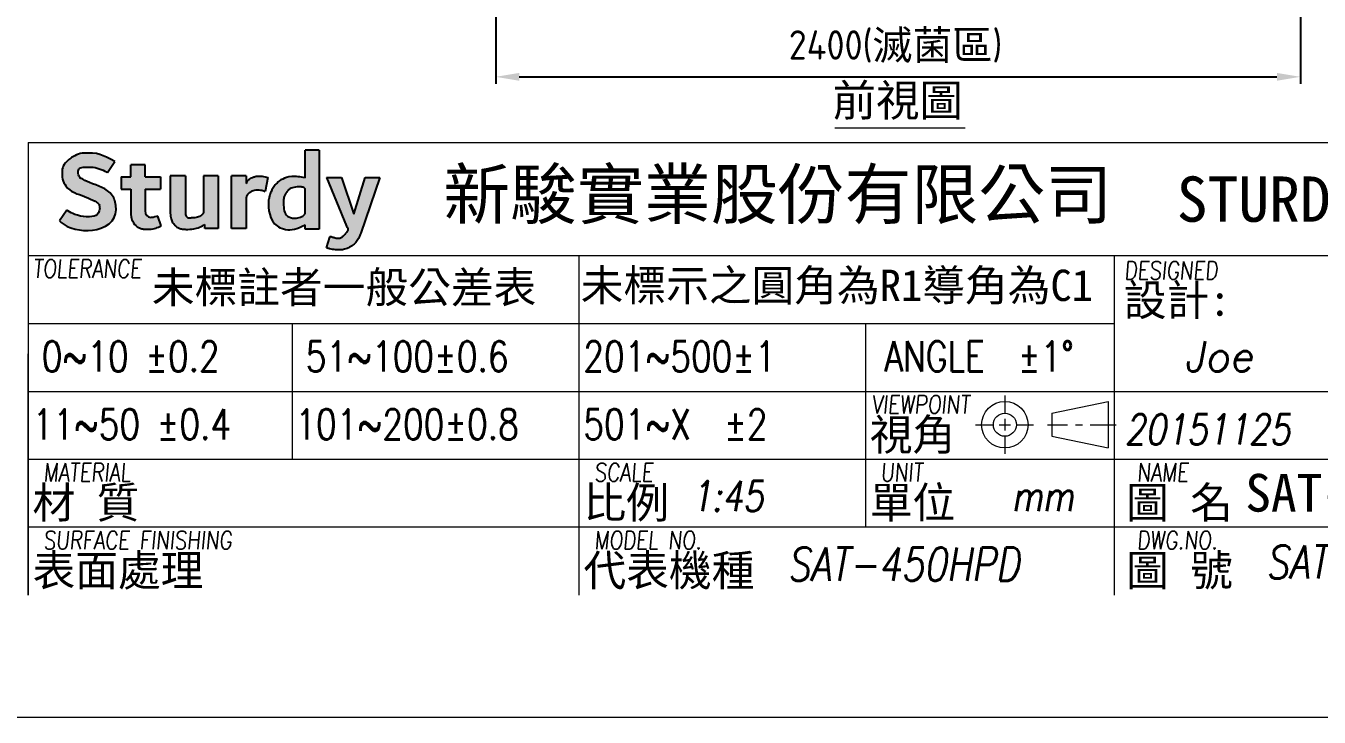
# Model space of a CAD drawing. Header units: millimetres. Extents: x -406921 to 13185, y -22195 to 9270.
# Drawn here: x 7009 to 10867, y 0 to 2062 of the extents above; entities that cross this region are included whole.
import ezdxf

# ---------------------------------------------------------------- set-up
doc = ezdxf.new("R2010")
doc.units = ezdxf.units.MM
doc.header["$MEASUREMENT"] = 0
doc.layers.get('0').update_dxf_attribs({"lineweight": 25})
for name, color, linetype, lineweight in [('D', 3, 'Continuous', 13), ('F', 7, 'Continuous', 15), ('T', 4, 'Continuous', 15)]:
    doc.layers.add(name, color=color, linetype=linetype, lineweight=lineweight)
doc.styles.get("Standard").update_dxf_attribs({"font": 'KAIU.TTF'})
doc.styles.add('STU25', font='isocp2.shx')
doc.styles.add('Text', font='romans.shx', dxfattribs={"width": 0.8, "oblique": 10})
doc.dimstyles.new('STU25', dxfattribs={"dimscale": 35, "dimtxt": 2.5, "dimasz": 2, "dimexe": 0.6, "dimexo": 1, "dimgap": 1, "dimtad": 1, "dimdsep": 46, "dimtxsty": 'STU25', "dimcen": 2, "dimazin": 2, "dimtfac": 1, "dimtmove": 0, "dimatfit": 3, "dimfxl": 0, "dimtolj": 1, "dimtzin": 0, "dimarcsym": 0})

# ---------------------------------------------------------------- blocks, each defined once
blk = doc.blocks.new('*D11')
at = {"layer": 'D', "color": 0, "lineweight": -2}
for p, q in [((8410.99014953761, 2690.280374877076), (8410.99014953761, 1888.959871632361)), ((10810.99014953761, 2690.280374877076), (10810.99014953761, 1888.959871632361)), ((8480.99014953761, 1909.959871632361), (10740.99014953761, 1909.959871632361))]:
    blk.add_line(p, q, dxfattribs=at)
at = {"layer": 'D', "color": 0}
for points in [[(8480.99014953761, 1921.626538299028), (8480.99014953761, 1898.293204965694), (8410.99014953761, 1909.959871632361)], [(10740.99014953761, 1898.293204965694), (10740.99014953761, 1921.626538299028), (10810.99014953761, 1909.959871632361)]]:
    blk.add_solid(points, dxfattribs=at)
at = {"layer": 'Defpoints', "color": 0}
for p in [(8410.99014953761, 2725.280374877076), (10810.99014953761, 2725.280374877076), (10810.99014953761, 1909.959871632361)]:
    blk.add_point(p, dxfattribs=at)
at = {"layer": 'D', "color": 0, "insert": (9603.416023057813, 2000.07036886993), "char_height": 87.5, "attachment_point": 5, "style": 'STU25'}
blk.add_mtext('\\A1;2400({\\f標楷體|b0|i0|c136|p65;滅菌區})', dxfattribs=at)
blk = doc.blocks.new('Sturdy')
h = blk.add_hatch(color=256)
h.dxf.hatch_style = 1
edge = h.paths.add_edge_path()
edge.add_spline(control_points=[(162.769549622105, 53.01128123631375), (162.9519776901209, 52.87446018530186), (163.1332971675354, 52.68884961605444), (163.3338905514659, 52.60288102294139), (164.0959453629241, 52.29638283350657), (165.0080421553398, 52.16321593627681), (165.829549622105, 52.47128123631374), (166.7753526473951, 52.82595737079755), (167.1584086113943, 53.52293247058783), (166.8495496221049, 54.51128123631375), (166.8095318324666, 54.63933816315668), (166.7484611360115, 54.76277790469221), (166.669549622105, 54.87128123631375), (166.2537156796656, 55.443052907168), (165.6069565117982, 55.57974509606838), (164.989549622105, 55.83128123631376), (164.7580318021685, 55.92560331110265), (164.5344290089411, 56.0381541498985), (164.329204839598, 56.16341884872789)], knot_values=[0, 0, 0, 0, 1, 1, 1, 2, 2, 2, 3, 3, 3, 4, 4, 4, 5, 5, 5, 5.87301799733209, 5.87301799733209, 5.87301799733209, 5.87301799733209], degree=3, periodic=0)
edge.add_ellipse((164.4853465309414, 56.41958241410055), major_axis=(-0.3, 0), ratio=1, start_angle=380.00244265329997, end_angle=418.63606191858844, ccw=False)
edge.add_spline(control_points=[(164.2034431192978, 56.31696435280678), (164.1633471366102, 56.42711143206431), (164.1292944602512, 56.54975026519101), (164.149549622105, 56.67128123631376), (164.1659895208355, 56.76992062869697), (164.2341016243014, 56.88145373700016), (164.329549622105, 56.91128123631374), (164.5784475488459, 56.98906183842028), (164.8490276496858, 56.98260827859285), (165.1095496221049, 56.97128123631374), (165.31331789597, 56.96242174614569), (165.5150561574113, 56.9127002251644), (165.7095496221049, 56.85128123631377), (165.8973836235282, 56.79196523586428), (166.0733678977406, 56.69937209849591), (166.2495496221049, 56.61128123631373), (166.2748478433863, 56.59863212567306), (166.2965918999245, 56.5769042710474), (166.31908568646, 56.56611511419946)], knot_values=[0.2359005168535291, 0.2359005168535291, 0.2359005168535291, 0.2359005168535291, 1, 1, 1, 2, 2, 2, 3, 3, 3, 4, 4, 4, 5, 5, 5, 6, 6, 6, 6], degree=3, periodic=0)
edge.add_line((166.31908568646, 56.56611511419946), (166.8495496221049, 57.39128123631374))
edge.add_spline(control_points=[(166.8495496221049, 57.39128123631374), (165.9083286863139, 57.86189170420928), (165.6761597083367, 58.07305524206255), (164.449549622105, 57.99128123631375), (164.2602331992447, 57.9786601414564), (164.0857156879594, 57.88174766265551), (163.9095496221049, 57.81128123631375), (163.883288335533, 57.80077672168498), (163.862876482644, 57.77611114399394), (163.8155627292076, 57.75331426535708), (163.7630962123929, 57.71546234686373), (163.6782614222226, 57.68854106974514), (163.6095496221049, 57.63128123631374), (163.4357209897033, 57.48642404264571), (163.2422239405848, 57.3380154322043), (163.1202246295193, 57.15320611005228), (163.0158950527261, 57.02394512854788), (162.9890218031203, 56.85419858011242), (162.9681408534644, 56.73128123631375)], knot_values=[0, 0, 0, 0, 1, 1, 1, 2, 2, 2, 3, 3, 3, 4, 4, 4, 5, 5, 5, 6, 6, 6, 6], degree=3, periodic=0)
edge.add_spline(control_points=[(162.9681408534644, 56.73128123631375), (162.969549622105, 56.51128123631374), (162.953330214765, 56.28491498420566), (163.0095496221049, 56.07128123631375), (163.0550747674656, 55.89828568394348), (163.1503218344336, 55.7401229178208), (163.2495496221049, 55.59128123631375), (163.5645582988322, 55.11876822122288), (164.1417089820917, 54.99422147631871), (164.6295496221049, 54.81128123631375), (164.6560330105403, 54.80134996565052), (164.6932876139046, 54.77565043908105), (164.7542471617484, 54.75081506773726), (164.9435683871683, 54.65046165386798), (165.176998552445, 54.56755677114374), (165.4095496221049, 54.45128123631376), (165.4989923412049, 54.40655987676375), (165.5855311821385, 54.34810336427348), (165.649549622105, 54.27128123631375), (165.6805613081965, 54.2340672130039), (165.7046709915198, 54.19190212968056), (165.725968791574, 54.15199367320686)], knot_values=[0, 0, 0, 0, 1, 1, 1, 2, 2, 2, 3, 3, 3, 4, 4, 4, 5, 5, 5, 6, 6, 6, 6.76593214535402, 6.76593214535402, 6.76593214535402, 6.76593214535402], degree=3, periodic=0)
edge.add_ellipse((165.4611669978588, 54.01099718372841), major_axis=(-0.3, 0), ratio=1, start_angle=529.0949849627519, end_angle=568.0335369524958, ccw=False)
edge.add_spline(control_points=[(165.7557496451438, 53.95424276611543), (165.6382127448481, 53.34417415241937), (165.4160770152383, 53.31128123631375), (164.749549622105, 53.31128123631375), (164.4631932008395, 53.31128123631375), (164.1795809593178, 53.39597605847395), (163.9095496221049, 53.49128123631375), (163.7238020680264, 53.55683919657676), (163.5457313464693, 53.64319037413156), (163.3979278851092, 53.73896169427884), (163.3708448833584, 53.75644887872259), (163.3335446553952, 53.77784904495957), (163.309549622105, 53.79128123631376)], knot_values=[0.03894220374349737, 0.03894220374349737, 0.03894220374349737, 0.03894220374349737, 1, 1, 1, 2, 2, 2, 3, 3, 3, 4, 4, 4, 4], degree=3, periodic=0)
edge.add_line((163.309549622105, 53.79128123631376), (162.769549622105, 53.01128123631375))
edge = h.paths.add_edge_path()
edge.add_spline(control_points=[(178.1819708640097, 54.54107308317477), (178.0995355734329, 53.89218803059521), (178.274207337412, 53.03116345275784), (178.8031119228212, 52.63448501370098), (178.924964292515, 52.54309573643062), (179.109506869217, 52.47229868826733), (179.415032551963, 52.38263354224404), (179.8807930761143, 52.29667955460521), (180.2572128904417, 52.41085690722863), (180.8760857561816, 52.72898698230361)], knot_values=[0.02173865321954273, 0.02173865321954273, 0.02173865321954273, 0.02173865321954273, 1, 1, 1, 2, 2, 2, 2.98076902973505, 2.98076902973505, 2.98076902973505, 2.98076902973505], degree=3, periodic=0)
edge.add_line((180.8760857561765, 52.72898698230098), (180.8760857561765, 52.41028930397647))
edge.add_line((180.8760857561765, 52.41028930397647), (181.8999889332376, 52.41028930397647))
edge.add_line((181.8999889332376, 52.41028930397647), (181.8999889332376, 58.21661922575082))
edge.add_line((181.8999889332376, 58.21661922575082), (180.8760857561765, 58.21661922575082))
edge.add_line((180.8760857561765, 58.21661922575082), (180.8760857561765, 56.17548781040411))
edge.add_spline(control_points=[(180.8760857561836, 56.17548781040242), (180.4794304709838, 56.26977626791268), (180.1950488274799, 56.28945075960211), (179.8820478119356, 56.27654350122916), (179.5693923450713, 56.23941651073787), (179.3869901915405, 56.18104782160804), (179.2266058127555, 56.09483312324097), (179.1273099658631, 56.0646126480998), (179.0323313297051, 56.00848890855188), (178.9589387472193, 55.9394135368006), (178.8941805862025, 55.88328979725269), (178.8466912681235, 55.83148326843924), (178.7473954212311, 55.73650463228122), (178.6410489816598, 55.64487247308305), (178.5849252421119, 55.53694220472168), (178.528801502564, 55.45491520076704), (178.4467744986094, 55.34698493240567), (178.4013178105085, 55.23919145273073), (178.3584601452287, 55.14490458911523), (178.3127453022636, 55.04776054781441), (178.2698876369839, 54.93918779577231), (178.244173037816, 54.83918657678618), (178.2230671416533, 54.73353750062156), (178.2090618590671, 54.66151033303537), (178.1819708640097, 54.54107308317477)], knot_values=[0.02834046581678492, 0.02834046581678492, 0.02834046581678492, 0.02834046581678492, 1, 1, 1, 2, 2, 2, 3, 3, 3, 4, 4, 4, 5, 5, 5, 6, 6, 6, 7, 7, 7, 7.27715033013704, 7.27715033013704, 7.27715033013704, 7.27715033013704], degree=3, periodic=0)
edge = h.paths.add_edge_path(flags=16)
edge.add_spline(control_points=[(179.2802999678197, 54.30548745175837), (179.2905667719098, 53.92988832568325), (179.3174328072387, 53.54621080979764), (179.5818850999433, 53.34787159026921), (179.6428112847902, 53.30217695163402), (179.8915941024976, 53.19636627410221), (180.1247234821582, 53.20931790630558), (180.2640382834293, 53.22055297092422), (180.4033530847003, 53.25166988649459), (180.535370833922, 53.29603698558129)], knot_values=[0.02173865321954273, 0.02173865321954273, 0.02173865321954273, 0.02173865321954273, 1, 1, 1, 2, 2, 2, 2.510468638331081, 2.510468638331081, 2.510468638331081, 2.510468638331081], degree=3, periodic=0)
edge.add_ellipse((180.4491002408313, 53.75609967497934), major_axis=(0.4680815029547748, 0), ratio=1, start_angle=280.6207186669896, end_angle=327.8549011278574)
edge.add_ellipse((180.6760857561768, 53.61346283524295), major_axis=(0.199999999999676, 0), ratio=1, start_angle=327.8549011278712, end_angle=360)
edge.add_line((180.8760857561765, 53.61346283524307), (180.8760857561765, 55.2964431068893))
edge.add_ellipse((180.6760857561765, 55.2964431068893), major_axis=(0.2, 0), ratio=1, start_angle=0, end_angle=83.46012925498297)
edge.add_ellipse((180.6760857561765, 55.2964431068893), major_axis=(0.2, 0), ratio=1, start_angle=83.46012925498297, end_angle=83.46216086982491)
edge.add_spline(control_points=[(180.698857628413, 55.49514248241636), (180.6216216135436, 55.50400433275421), (180.5342905949931, 55.51266712179655), (180.443672772652, 55.51537213141868), (180.2367532049059, 55.52048125654821), (180.0681520756313, 55.48982650577101), (179.9429785099578, 55.45406262986429), (179.776931943248, 55.40552594113373), (179.6951859411755, 55.32633450162598), (179.6205862296254, 55.25736013334843), (179.5567221655063, 55.18838694409975), (179.4979962872531, 55.11833497181106), (179.4595202361921, 55.05203777613672), (179.4097175578646, 54.99022423612827), (179.3747043513991, 54.93420310578346), (179.349325766355, 54.8583728333871), (179.3156060056002, 54.78163130891074), (179.2891665504875, 54.69713749516181), (179.2810272978915, 54.59016446104324), (179.274858581604, 54.51121196673672), (179.2703238551577, 54.43109846618488), (179.2745752425936, 54.36662707250316), (179.2794793700429, 54.33368753925343), (179.2797700159119, 54.31835682456538), (179.2802999678196, 54.30548745175837)], knot_values=[0.4855580314128294, 0.4855580314128294, 0.4855580314128294, 0.4855580314128294, 1, 1, 1, 2, 2, 2, 3, 3, 3, 4, 4, 4, 5, 5, 5, 6, 6, 6, 7, 7, 7, 7.27715033013704, 7.27715033013704, 7.27715033013704, 7.27715033013704], degree=3, periodic=0)
edge = h.paths.add_edge_path()
edge.add_spline(control_points=[(182.4520710659399, 51.01503124698098), (182.5266265126893, 50.99733756192008), (182.7461373036874, 50.94524271207703), (183.0751897274548, 50.86491616865285), (183.4467113880743, 50.86517229535879), (183.8010651616909, 50.90849926201754), (184.1559249892844, 51.0596117922315), (184.4848571342499, 51.27447903900425), (184.7260661248807, 51.56414852579107), (184.8674986324373, 51.85031396903019), (184.9452778661491, 52.03523206005183), (184.9778814920388, 52.11274632667796)], knot_values=[-3.109083238477552, -3.109083238477552, -3.109083238477552, -3.109083238477552, -2.879020987903759, -2.431719627847778, -2.099266368640748, -1.76963749229732, -1.367893450470945, -0.9540338097803585, -0.6020412206063401, -0.2523646195793335, 0, 0, 0, 0], degree=3, periodic=0)
edge.add_line((184.9778814920388, 52.11274632667796), (186.3760855907946, 56.20330681151876))
edge.add_line((186.3760855907946, 56.20330681151876), (185.2890279390558, 56.20330681151876))
edge.add_line((185.2890279390558, 56.20330681151876), (184.4577485583144, 53.50697753808833))
edge.add_line((184.4577485583144, 53.50697753808833), (183.5518671818654, 56.20330681151876))
edge.add_line((183.5518671818654, 56.20330681151876), (182.4541521021685, 56.20330681151876))
edge.add_line((182.4541521021685, 56.20330681151876), (183.9138913160261, 52.62031055932267))
edge.add_ellipse((184.7112172705599, 52.98125510231661), major_axis=(0.8752197671957788, 0), ratio=1, start_angle=204.3559695194114, end_angle=216.6719975374934)
edge.add_spline(control_points=[(184.0092318271164, 52.45854478284348), (184.0143127279299, 52.45286584974787), (184.0202762574563, 52.44016298532787), (184.0290927737014, 52.41443779888246), (184.0188823080912, 52.37560766327923), (184.0063150990379, 52.31671976441051), (183.9627172690058, 52.24575159255333), (183.920532259148, 52.16113918647468), (183.8519755739172, 52.09109766207979), (183.8020821747922, 52.01723703377646), (183.7428090926358, 51.95369699883268), (183.6814608843313, 51.88563216931988), (183.6055212804069, 51.83001147825731), (183.5271450350274, 51.76466945608975), (183.4414199578105, 51.72029010963915), (183.3342454239199, 51.70520750164658), (183.2181090164629, 51.71252675514656), (183.0976572026376, 51.72742179894745), (182.993551443729, 51.77044003189745), (182.8912318992066, 51.79958479737834), (182.8068555324124, 51.82141105566567), (182.7170416192886, 51.86230038982315), (182.6990961394395, 51.82478179406755), (182.6932205767554, 51.81249879582471)], knot_values=[0, 0, 0, 0, 0.02242999990949594, 0.04188524939734173, 0.08003878012463823, 0.1382883251801748, 0.2234360865283587, 0.3264420143206428, 0.4208088393175682, 0.5147371600612666, 0.5932366661115358, 0.6811982142792781, 0.7889168014221408, 0.8744017224736824, 0.9876740256639303, 1.072438049056976, 1.195650096609566, 1.336737760979672, 1.432573294893386, 1.534159323290303, 1.647882194302249, 1.723616032624068, 1.760485535225107, 1.760485535225107, 1.760485535225107, 1.760485535225107], degree=3, periodic=0)
edge.add_line((182.6932205767555, 51.81249879582474), (182.4520710659399, 51.01503124698098))
edge = h.paths.add_edge_path()
edge.add_line((167.3316188896045, 56.24788854481977), (167.3316188896045, 55.34243399936524))
edge.add_line((167.3316188896045, 55.34243399936524), (168.0276347951859, 55.34243399936524))
edge.add_line((168.0276347951859, 55.34243399936524), (168.0276347951859, 53.48788854481977))
edge.add_spline(control_points=[(168.0276347951859, 53.48788854481977), (168.059963541054, 53.23128709951147), (168.078748112834, 53.10605662097804), (168.1538863999541, 53.01839528600464), (168.2415477349275, 52.79924194857114), (168.3793012613143, 52.68027299396438), (168.5016047942772, 52.57717698042924), (168.559440240425, 52.53352255969794), (168.6526328381998, 52.50375572896593), (168.7184028454825, 52.47002752010301), (168.7841728527652, 52.44810418434211), (168.8988150346903, 52.42193109426449), (168.9679915910682, 52.40763033370659), (169.0556849341118, 52.39919828149086), (169.1804793069047, 52.39413905016142), (169.3859427432849, 52.3938343141824)], knot_values=[1, 1, 1, 1, 2, 2, 2, 3, 3, 3, 4, 4, 4, 5, 5, 5, 6, 6, 6, 6], degree=3, periodic=0)
edge.add_spline(control_points=[(169.3859427432849, 52.3938343141824), (169.8313063170141, 52.44170909724374), (169.9842063201601, 52.49774622726706), (170.2716188896046, 52.64788854481976)], knot_values=[0, 0, 0, 0, 1, 1, 1, 1], degree=3, periodic=0)
edge.add_line((170.2716188896046, 52.64788854481976), (170.0316188896046, 53.36788854481976))
edge.add_spline(control_points=[(170.0316188896046, 53.36788854481976), (169.8716188896045, 53.32788854481977), (169.7161239926683, 53.25963890932432), (169.5526525964835, 53.25078993103454), (169.5422328977428, 53.25041280151579), (169.5319932537818, 53.2510873602787), (169.5182737923628, 53.25333829257654)], knot_values=[0, 0, 0, 0, 1, 1, 1, 1.009941891203313, 1.009941891203313, 1.009941891203313, 1.009941891203313], degree=3, periodic=0)
edge.add_ellipse((169.568953795672, 53.74100881289949), major_axis=(-0.4902968479681218, 0), ratio=1, start_angle=359.55105924863886, end_angle=444.06696944522093, ccw=False)
edge.add_line((169.078671998507, 53.74485049172762), (169.078671998507, 55.34243399936524))
edge.add_line((169.078671998507, 55.34243399936524), (170.2116188896046, 55.34243399936524))
edge.add_line((170.2116188896046, 55.34243399936524), (170.2116188896046, 56.24788854481977))
edge.add_line((170.2116188896046, 56.24788854481977), (169.078671998507, 56.24788854481977))
edge.add_line((169.078671998507, 56.24788854481977), (169.078671998507, 57.14200555692006))
edge.add_line((169.078671998507, 57.14200555692006), (168.0276347951859, 57.14200555692006))
edge.add_line((168.0276347951859, 57.14200555692006), (168.0276347951859, 56.24788854481977))
edge.add_line((168.0276347951859, 56.24788854481977), (167.3316188896045, 56.24788854481977))
edge = h.paths.add_edge_path()
edge.add_line((170.9388749484317, 56.31907018913439), (170.9388749484317, 53.58350062779056))
edge.add_spline(control_points=[(170.9388749484317, 53.58350062779056), (170.9437168414744, 53.50918990721365), (170.9527789402183, 53.37010978262826), (170.9900433594942, 53.18080600249419), (171.0410413234185, 53.00920450160274), (171.1346070832179, 52.83779006334298), (171.304066932391, 52.63671771109574), (171.5488665429147, 52.46816239694535), (171.8435372531215, 52.40212656316911), (172.020442167546, 52.39131765797049), (172.1103611829734, 52.38582359854046)], knot_values=[0, 0, 0, 0, 0.2231676814392599, 0.4176811730130354, 0.5776706493376736, 0.7583461492249561, 0.9988735769402074, 1.362791665211252, 1.624277593596444, 1.894580682943416, 1.894580682943416, 1.894580682943416, 1.894580682943416], degree=3, periodic=0)
edge.add_spline(control_points=[(172.1103611829734, 52.38582359854046), (172.2814369279784, 52.38045308737289), (172.4800728200145, 52.38651520015598), (172.675402753885, 52.41907018913439), (172.9318651740813, 52.46181392583378), (173.2837217521537, 52.6027946543044), (173.4723905786112, 52.73930149564521)], knot_values=[0.1777489856660285, 0.1777489856660285, 0.1777489856660285, 0.1777489856660285, 1, 1, 1, 2, 2, 2, 2], degree=3, periodic=0)
edge.add_line((173.4723905786112, 52.73930149564521), (173.4723905786112, 52.44837883009803))
edge.add_line((173.4723905786112, 52.44837883009803), (174.475402753885, 52.44837883009803))
edge.add_line((174.475402753885, 52.44837883009803), (174.475402753885, 56.31907018913439))
edge.add_line((174.475402753885, 56.31907018913439), (173.395402753885, 56.31907018913439))
edge.add_line((173.395402753885, 56.31907018913439), (173.395402753885, 53.81291190542908))
edge.add_spline(control_points=[(173.395402753885, 53.81291190542908), (173.3967872155037, 53.75006306547083), (173.3989453340239, 53.65209339721352), (173.3427943935691, 53.50866120494922), (173.2715633674725, 53.45621469969241), (173.229066167028, 53.42492454751233)], knot_values=[0, 0, 0, 0, 0.1871780923136382, 0.2917758803692212, 0.4464755440633269, 0.4464755440633269, 0.4464755440633269, 0.4464755440633269], degree=3, periodic=0)
edge.add_spline(control_points=[(173.229066167028, 53.42492454751233), (173.0695265817064, 53.30083233500168), (172.876587217485, 53.21390421222577), (172.4702202991699, 53.23261294201718)], knot_values=[0.2054420648705284, 0.2054420648705284, 0.2054420648705284, 0.2054420648705284, 0.9898763514696447, 0.9898763514696447, 0.9898763514696447, 0.9898763514696447], degree=3, periodic=0)
edge.add_spline(control_points=[(172.4702202991699, 53.23261294201718), (172.4302058535932, 53.23368127280165), (172.3445709992323, 53.23596760589508), (172.2091691638939, 53.25471203596575), (172.1046990333451, 53.35259287196079), (172.0575761897168, 53.47199488259677), (172.0533375547475, 53.59767628609052), (172.0530827305974, 53.67955620108405), (172.0529395663261, 53.72555764309065)], knot_values=[-0.7722597310696322, -0.7722597310696322, -0.7722597310696322, -0.7722597310696322, -0.6515785105993845, -0.5139900339613458, -0.3749151083241687, -0.2459735406832752, -0.1381918577687039, 0, 0, 0, 0], degree=3, periodic=0)
edge.add_line((172.0529395663261, 53.72555764309065), (172.0529395663261, 56.31907018913439))
edge.add_line((172.0529395663261, 56.31907018913439), (170.9388749484317, 56.31907018913439))
edge = h.paths.add_edge_path()
edge.add_line((175.4513060863192, 56.31907018913439), (175.4513060863192, 52.44837883009803))
edge.add_line((175.4513060863192, 52.44837883009803), (176.5374868392778, 52.44837883009803))
edge.add_line((176.5374868392778, 52.44837883009803), (176.5374868392778, 54.73800088212051))
edge.add_ellipse((176.7374868392778, 54.73800088212051), major_axis=(-0.2, 0), ratio=1, start_angle=332.7984273957814, end_angle=360, ccw=False)
edge.add_spline(control_points=[(176.559606073891, 54.82942534988165), (176.5596069474268, 54.82942704954034), (176.5596078209643, 54.82942874919762), (176.5596086945036, 54.8294304488535)], knot_values=[0.04839774533424678, 0.04839774533424678, 0.04839774533424678, 0.04839774533424678, 0.0484034146382407, 0.0484034146382407, 0.0484034146382407, 0.0484034146382407], degree=3, periodic=0)
edge.add_spline(control_points=[(176.5596086945036, 54.8294304488535), (176.5883879887407, 54.88542666715971), (176.6544455516549, 55.00268929709382), (176.7946295977561, 55.1096216847946), (176.9241635660868, 55.19379792568112), (177.0659051519817, 55.27478387390723), (177.2604318763556, 55.29646232014426), (177.4776856633037, 55.29291183313336), (177.6675680049461, 55.27785006181486), (177.8185302021141, 55.23093183354709), (177.8930148923268, 55.19180590650588), (177.9242050883568, 55.17542206533276)], knot_values=[0.0484034146382407, 0.0484034146382407, 0.0484034146382407, 0.0484034146382407, 0.2351821539362137, 0.450423512507465, 0.5653163156257436, 0.7010372820222397, 0.9348621844244049, 1.137880266072645, 1.356155158750065, 1.502719202118647, 1.608306790793141, 1.608306790793141, 1.608306790793141, 1.608306790793141], degree=3, periodic=0)
edge.add_line((177.9242050883568, 55.17542206533276), (178.1312648975961, 56.21348539769362))
edge.add_spline(control_points=[(178.1312648975961, 56.21348539769362), (178.0619559088875, 56.23073433062731), (177.9220707925992, 56.26554754943537), (177.7118071347129, 56.29912894583104), (177.508803203956, 56.30126009194751), (177.2979664234141, 56.31360597989362), (177.0995905966566, 56.25259366208117), (176.9165370196745, 56.17883752944766), (176.7788634701555, 56.09976813524192), (176.6788220799801, 56.01047423245854), (176.592022405253, 55.90439474623471), (176.5579177336605, 55.812807033979), (176.5374868392778, 55.75794009673935)], knot_values=[-1.824251606222828, -1.824251606222828, -1.824251606222828, -1.824251606222828, -1.609943995014401, -1.391718313298907, -1.187989607894844, -1.00036412415383, -0.7631654648289785, -0.5753197470288383, -0.4068090786987725, -0.2908110285904876, -0.1742145322914033, 0, 0, 0, 0], degree=3, periodic=0)
edge.add_line((176.5374868392778, 55.75794009673935), (176.5374868392778, 56.31907018913439))
edge.add_line((176.5374868392778, 56.31907018913439), (175.4513060863192, 56.31907018913439))
for p, q in [((181.8999889332376, 58.21661922575082), (180.8760857561765, 58.21661922575082)), ((180.8760857561765, 56.17548781040411), (180.8760857561765, 58.21661922575082)), ((181.8999889332376, 58.21661922575082), (181.8999889332376, 52.41028930397647)), ((167.3316188896045, 56.24788854481977), (167.3316188896045, 55.34243399936524)), ((167.3316188896045, 56.24788854481977), (168.0276347951859, 56.24788854481977)), ((168.0276347951859, 56.24788854481977), (168.0276347951859, 57.14200555692006)), ((169.078671998507, 57.14200555692006), (168.0276347951859, 57.14200555692006)), ((169.078671998507, 56.24788854481977), (169.078671998507, 57.14200555692006)), ((169.078671998507, 56.24788854481977), (170.2116188896046, 56.24788854481977)), ((170.2116188896046, 56.24788854481977), (170.2116188896046, 55.34243399936524)), ((172.0529395663261, 56.31907018913439), (170.9388749484317, 56.31907018913439)), ((170.9388749484317, 56.31907018913439), (170.9388749484317, 53.58350062779056)), ((172.0529395663261, 56.31907018913439), (172.0529395663261, 53.72555764309065)), ((173.395402753885, 56.31907018913439), (173.395402753885, 53.81291190542908)), ((174.475402753885, 56.31907018913439), (173.395402753885, 56.31907018913439)), ((174.475402753885, 56.31907018913439), (174.475402753885, 52.44837883009803)), ((176.5374868392778, 56.31907018913439), (175.4513060863192, 56.31907018913439)), ((175.4513060863192, 52.44837883009803), (175.4513060863192, 56.31907018913439)), ((176.5374868392778, 56.31907018913439), (176.5374868392778, 55.75794009673935)), ((178.1312648975961, 56.21348539769362), (177.9242050883568, 55.17542206533276)), ((182.4541521021685, 56.20330681151876), (183.5518671818654, 56.20330681151876)), ((182.4541521021685, 56.20330681151876), (183.9138913160261, 52.62031055932267)), ((183.5518671818654, 56.20330681151876), (184.4577485583144, 53.50697753808833)), ((184.4577485583144, 53.50697753808833), (185.2890279390558, 56.20330681151876)), ((186.3760855907946, 56.20330681151876), (184.9778814920388, 52.11274632667796)), ((185.2890279390558, 56.20330681151876), (186.3760855907946, 56.20330681151876)), ((167.3316188896045, 55.34243399936524), (168.0276347951859, 55.34243399936524)), ((168.0276347951859, 55.34243399936524), (168.0276347951859, 53.48788854481977)), ((169.078671998507, 55.34243399936524), (169.078671998507, 53.74485049172603)), ((169.078671998507, 55.34243399936524), (170.2116188896046, 55.34243399936524)), ((180.8760857561765, 53.61346283524307), (180.8760857561765, 55.2964431068893)), ((176.5374868392778, 54.73800088212051), (176.5374868392778, 52.44837883009803)), ((173.4723905786112, 52.44837883009803), (173.4723905786112, 52.73930149564521)), ((174.475402753885, 52.44837883009803), (173.4723905786112, 52.44837883009803)), ((176.5374868392778, 52.44837883009803), (175.4513060863192, 52.44837883009803)), ((180.8760857561765, 52.41028930397647), (180.8760857561765, 52.72898698230098)), ((181.8999889332376, 52.41028930397647), (180.8760857561765, 52.41028930397647)), ((182.4520710659399, 51.01503124698098), (182.6932221065514, 51.81250385477173))]:
    blk.add_line(p, q)
at = {"color": 7, "linetype": 'Continuous', "lineweight": 25}
for p, q in [((166.31908568646, 56.56611511419946), (166.8495496221049, 57.39128123631374)), ((163.309549622105, 53.79128123631376), (162.769549622105, 53.01128123631375)), ((170.2716188896046, 52.64788854481976), (170.0316188896046, 53.36788854481976))]:
    blk.add_line(p, q, dxfattribs=at)
for centre, start, end in [((164.4853465309414, 56.41958241410055), 200.0024426533003, 238.6360619185897), ((165.4611669978588, 54.01099718372841), 349.0949849627509, 28.0335369524953)]:
    blk.add_arc(centre, 0.3, start, end, dxfattribs=at)
at = {"lineweight": 25}
for centre, radius, start, end in [((180.6760857561765, 55.2964431068893), 0.2, 0, 83.46216086982491), ((169.568953795672, 53.74100881289949), 0.4902968479681218, 179.5510592486389, 264.066969445221), ((180.4491002408313, 53.75609967497934), 0.4680815029547748, 280.6207186669896, 327.8549011278574), ((180.6760857561768, 53.61346283524295), 0.199999999999676, 327.8549011278401, 3.460443493432306e-11)]:
    blk.add_arc(centre, radius, start, end, dxfattribs=at)
for centre, radius, start, end in [((176.7374868392778, 54.73800088212051), 0.2, 152.7984273957814, 180), ((184.7112172705599, 52.98125510231661), 0.8752197671957788, 204.3559695194042, 216.6719975374934)]:
    blk.add_arc(centre, radius, start, end)
at = {"color": 7, "linetype": 'Continuous', "lineweight": 25}
for points, knots in [([(166.8495496221049, 57.39128123631374), (165.9083286863139, 57.86189170420928), (165.6761597083367, 58.07305524206255), (164.449549622105, 57.99128123631375), (164.2602331992447, 57.9786601414564), (164.0857156879594, 57.88174766265551), (163.9095496221049, 57.81128123631375), (163.883288335533, 57.80077672168498), (163.862876482644, 57.77611114399394), (163.8155627292076, 57.75331426535708), (163.7630962123929, 57.71546234686373), (163.6782614222226, 57.68854106974514), (163.6095496221049, 57.63128123631374), (163.4357209897033, 57.48642404264571), (163.2422239405848, 57.3380154322043), (163.1202246295193, 57.15320611005228), (163.0158950527261, 57.02394512854788), (162.9890218031203, 56.85419858011242), (162.9681408534644, 56.73128123631375)], [0, 0, 0, 0, 1, 1, 1, 2, 2, 2, 3, 3, 3, 4, 4, 4, 5, 5, 5, 6, 6, 6, 6]), ([(162.9681408534644, 56.73128123631375), (162.969549622105, 56.51128123631374), (162.953330214765, 56.28491498420566), (163.0095496221049, 56.07128123631375), (163.0550747674656, 55.89828568394348), (163.1503218344336, 55.7401229178208), (163.2495496221049, 55.59128123631375), (163.5645582988322, 55.11876822122288), (164.1417089820917, 54.99422147631871), (164.6295496221049, 54.81128123631375), (164.6560330105403, 54.80134996565052), (164.6932876139046, 54.77565043908105), (164.7542471617484, 54.75081506773726), (164.9435683871683, 54.65046165386798), (165.176998552445, 54.56755677114374), (165.4095496221049, 54.45128123631376), (165.4989923412049, 54.40655987676375), (165.5855311821385, 54.34810336427348), (165.649549622105, 54.27128123631375), (165.6805613081965, 54.2340672130039), (165.7046709915198, 54.19190212968056), (165.725968791574, 54.15199367320686)], [0, 0, 0, 0, 1, 1, 1, 2, 2, 2, 3, 3, 3, 4, 4, 4, 5, 5, 5, 6, 6, 6, 6.76593214535402, 6.76593214535402, 6.76593214535402, 6.76593214535402]), ([(164.2034431192978, 56.31696435280678), (164.1633471366102, 56.42711143206431), (164.1292944602512, 56.54975026519101), (164.149549622105, 56.67128123631376), (164.1659895208355, 56.76992062869697), (164.2341016243014, 56.88145373700016), (164.329549622105, 56.91128123631374), (164.5784475488459, 56.98906183842028), (164.8490276496858, 56.98260827859285), (165.1095496221049, 56.97128123631374), (165.31331789597, 56.96242174614569), (165.5150561574113, 56.9127002251644), (165.7095496221049, 56.85128123631377), (165.8973836235282, 56.79196523586428), (166.0733678977406, 56.69937209849591), (166.2495496221049, 56.61128123631373), (166.2748478433863, 56.59863212567306), (166.2965918999245, 56.5769042710474), (166.31908568646, 56.56611511419946)], [0.2359005168535291, 0.2359005168535291, 0.2359005168535291, 0.2359005168535291, 1, 1, 1, 2, 2, 2, 3, 3, 3, 4, 4, 4, 5, 5, 5, 6, 6, 6, 6]), ([(180.8760857561836, 56.17548781040242), (180.4794304709838, 56.26977626791268), (180.1950488274799, 56.28945075960211), (179.8820478119356, 56.27654350122916), (179.5693923450713, 56.23941651073787), (179.3869901915405, 56.18104782160804), (179.2266058127555, 56.09483312324097), (179.1273099658631, 56.0646126480998), (179.0323313297051, 56.00848890855188), (178.9589387472193, 55.9394135368006), (178.8941805862025, 55.88328979725269), (178.8466912681235, 55.83148326843924), (178.7473954212311, 55.73650463228122), (178.6410489816598, 55.64487247308305), (178.5849252421119, 55.53694220472168), (178.528801502564, 55.45491520076704), (178.4467744986094, 55.34698493240567), (178.4013178105085, 55.23919145273073), (178.3584601452287, 55.14490458911523), (178.3127453022636, 55.04776054781441), (178.2698876369839, 54.93918779577231), (178.244173037816, 54.83918657678618), (178.2230671416533, 54.73353750062156), (178.2090618590671, 54.66151033303537), (178.1819708640097, 54.54107308317477)], [0.02834046581678492, 0.02834046581678492, 0.02834046581678492, 0.02834046581678492, 1, 1, 1, 2, 2, 2, 3, 3, 3, 4, 4, 4, 5, 5, 5, 6, 6, 6, 7, 7, 7, 7.27715033013704, 7.27715033013704, 7.27715033013704, 7.27715033013704]), ([(162.769549622105, 53.01128123631375), (162.9519776901209, 52.87446018530186), (163.1332971675354, 52.68884961605444), (163.3338905514659, 52.60288102294139), (164.0959453629241, 52.29638283350657), (165.0080421553398, 52.16321593627681), (165.829549622105, 52.47128123631374), (166.7753526473951, 52.82595737079755), (167.1584086113943, 53.52293247058783), (166.8495496221049, 54.51128123631375), (166.8095318324666, 54.63933816315668), (166.7484611360115, 54.76277790469221), (166.669549622105, 54.87128123631375), (166.2537156796656, 55.443052907168), (165.6069565117982, 55.57974509606838), (164.989549622105, 55.83128123631376), (164.7580318021685, 55.92560331110265), (164.5344290089411, 56.0381541498985), (164.329204839598, 56.16341884872789)], [0, 0, 0, 0, 1, 1, 1, 2, 2, 2, 3, 3, 3, 4, 4, 4, 5, 5, 5, 5.87301799733209, 5.87301799733209, 5.87301799733209, 5.87301799733209]), ([(180.698857628413, 55.49514248241636), (180.6216216135436, 55.50400433275421), (180.5342905949931, 55.51266712179655), (180.443672772652, 55.51537213141868), (180.2367532049059, 55.52048125654821), (180.0681520756313, 55.48982650577101), (179.9429785099578, 55.45406262986429), (179.776931943248, 55.40552594113373), (179.6951859411755, 55.32633450162598), (179.6205862296254, 55.25736013334843), (179.5567221655063, 55.18838694409975), (179.4979962872531, 55.11833497181106), (179.4595202361921, 55.05203777613672), (179.4097175578646, 54.99022423612827), (179.3747043513991, 54.93420310578346), (179.349325766355, 54.8583728333871), (179.3156060056002, 54.78163130891074), (179.2891665504875, 54.69713749516181), (179.2810272978915, 54.59016446104324), (179.274858581604, 54.51121196673672), (179.2703238551577, 54.43109846618488), (179.2745752425936, 54.36662707250316), (179.2794793700429, 54.33368753925343), (179.2797700159119, 54.31835682456538), (179.2802999678196, 54.30548745175837)], [0.4855580314128294, 0.4855580314128294, 0.4855580314128294, 0.4855580314128294, 1, 1, 1, 2, 2, 2, 3, 3, 3, 4, 4, 4, 5, 5, 5, 6, 6, 6, 7, 7, 7, 7.27715033013704, 7.27715033013704, 7.27715033013704, 7.27715033013704]), ([(178.1819708640097, 54.54107308317477), (178.0995355734329, 53.89218803059521), (178.274207337412, 53.03116345275784), (178.8031119228212, 52.63448501370098), (178.924964292515, 52.54309573643062), (179.109506869217, 52.47229868826733), (179.415032551963, 52.38263354224404), (179.8807930761143, 52.29667955460521), (180.2572128904417, 52.41085690722863), (180.8760857561816, 52.72898698230361)], [0.02173865321954273, 0.02173865321954273, 0.02173865321954273, 0.02173865321954273, 1, 1, 1, 2, 2, 2, 2.98076902973505, 2.98076902973505, 2.98076902973505, 2.98076902973505]), ([(179.2802999678197, 54.30548745175837), (179.2905667719098, 53.92988832568325), (179.3174328072387, 53.54621080979764), (179.5818850999433, 53.34787159026921), (179.6428112847902, 53.30217695163402), (179.8915941024976, 53.19636627410221), (180.1247234821582, 53.20931790630558), (180.2640382834293, 53.22055297092422), (180.4033530847003, 53.25166988649459), (180.535370833922, 53.29603698558129)], [0.02173865321954273, 0.02173865321954273, 0.02173865321954273, 0.02173865321954273, 1, 1, 1, 2, 2, 2, 2.510468638331081, 2.510468638331081, 2.510468638331081, 2.510468638331081]), ([(165.7557496451438, 53.95424276611543), (165.6382127448481, 53.34417415241937), (165.4160770152383, 53.31128123631375), (164.749549622105, 53.31128123631375), (164.4631932008395, 53.31128123631375), (164.1795809593178, 53.39597605847395), (163.9095496221049, 53.49128123631375), (163.7238020680264, 53.55683919657676), (163.5457313464693, 53.64319037413156), (163.3979278851092, 53.73896169427884), (163.3708448833584, 53.75644887872259), (163.3335446553952, 53.77784904495957), (163.309549622105, 53.79128123631376)], [0.03894220374349737, 0.03894220374349737, 0.03894220374349737, 0.03894220374349737, 1, 1, 1, 2, 2, 2, 3, 3, 3, 4, 4, 4, 4]), ([(168.0276347951859, 53.48788854481977), (168.059963541054, 53.23128709951147), (168.078748112834, 53.10605662097804), (168.1538863999541, 53.01839528600464), (168.2415477349275, 52.79924194857114), (168.3793012613143, 52.68027299396438), (168.5016047942772, 52.57717698042924), (168.559440240425, 52.53352255969794), (168.6526328381998, 52.50375572896593), (168.7184028454825, 52.47002752010301), (168.7841728527652, 52.44810418434211), (168.8988150346903, 52.42193109426449), (168.9679915910682, 52.40763033370659), (169.0556849341118, 52.39919828149086), (169.1804793069047, 52.39413905016142), (169.3859427432849, 52.3938343141824)], [1, 1, 1, 1, 2, 2, 2, 3, 3, 3, 4, 4, 4, 5, 5, 5, 6, 6, 6, 6]), ([(170.0316188896046, 53.36788854481976), (169.8716188896045, 53.32788854481977), (169.7161239926683, 53.25963890932432), (169.5526525964835, 53.25078993103454), (169.5422328977428, 53.25041280151579), (169.5319932537818, 53.2510873602787), (169.5182737923628, 53.25333829257654)], [0, 0, 0, 0, 1, 1, 1, 1.009941891203313, 1.009941891203313, 1.009941891203313, 1.009941891203313]), ([(172.1103611829734, 52.38582359854046), (172.2814369279784, 52.38045308737289), (172.4800728200145, 52.38651520015598), (172.675402753885, 52.41907018913439), (172.9318651740813, 52.46181392583378), (173.2837217521537, 52.6027946543044), (173.4723905786112, 52.73930149564521)], [0.1777489856660285, 0.1777489856660285, 0.1777489856660285, 0.1777489856660285, 1, 1, 1, 2, 2, 2, 2])]:
    blk.add_open_spline(points, degree=3, knots=knots, dxfattribs=at)
for points in [[(176.5374868392778, 55.75794009673935), (176.6088083130933, 55.91688647333947), (176.6810566660933, 56.00840105380621), (176.7677546896934, 56.08546596367294), (176.9122513956935, 56.17216398727301), (177.0856474428936, 56.24441234027307), (177.3155596573518, 56.3027525290664), (177.5031849377925, 56.30302873299338), (177.7067279326385, 56.29433191433806), (177.9225884693612, 56.26229011591828), (178.1312648975961, 56.21348539769362)], [(170.9388749484317, 53.58350062779056), (170.958505463657, 53.361198003175), (170.9955559010929, 53.17024574869753), (171.0440064731245, 53.01776894848044), (171.1292224792272, 52.85845206750597), (171.2838339546472, 52.67420024213709), (171.5876245613508, 52.4738314764836), (171.8411095841209, 52.40964242777059), (172.1103611829734, 52.38582359854046)], [(172.0529395663261, 53.72555764309065), (172.0541663746521, 53.58737123096957), (172.0629357089565, 53.47994688574115), (172.1116274376815, 53.36055239918727), (172.2153686625021, 53.26792630559746), (172.349658434157, 53.23797891618806), (172.4702202991699, 53.23261294201718)], [(173.395402753885, 53.81291190542908), (173.3835664911358, 53.62610842278941), (173.3428110099563, 53.52977728545601), (173.229066167028, 53.42492454751233)], [(184.9778814920388, 52.11274632667796), (184.8780549232789, 51.88096505611228), (184.7145629191338, 51.57186298577557), (184.4876398059606, 51.302781801853), (184.1466021112974, 51.0683183867721), (183.7735921327596, 50.91911439535697), (183.4473573424187, 50.87193327953013), (183.1149321158657, 50.87625049026459), (182.6758770530626, 50.96174410718987), (182.4520710659399, 51.01503124698098)]]:
    blk.add_spline(points, degree=3)
blk.add_open_spline([(176.559606073891, 54.82942534988165), (176.5883861256563, 54.88542335986805), (176.6544440141697, 55.00268812430008), (176.7946295977561, 55.1096216847946), (176.9241635660868, 55.19379792568112), (177.0659051519817, 55.27478387390723), (177.2604318763556, 55.29646232014426), (177.4776856633037, 55.29291183313336), (177.6675680049461, 55.27785006181486), (177.8185302021141, 55.23093183354709), (177.8930148923268, 55.19180590650588), (177.9242050883568, 55.17542206533276)], degree=3, knots=[0.04839774533424678, 0.04839774533424678, 0.04839774533424678, 0.04839774533424678, 0.2351821539362137, 0.450423512507465, 0.5653163156257436, 0.7010372820222397, 0.9348621844244049, 1.137880266072645, 1.356155158750065, 1.502719202118647, 1.608306790793141, 1.608306790793141, 1.608306790793141, 1.608306790793141])
for points in [[(173.229066167028, 53.42492454751233), (173.0695265817064, 53.30083233500168), (172.876587217485, 53.21390421222577), (172.4702202991699, 53.23261294201718)], [(169.3859427432849, 52.3938343141824), (169.8313063170141, 52.44170909724374), (169.9842063201601, 52.49774622726706), (170.2716188896046, 52.64788854481976)]]:
    blk.add_open_spline(points, degree=3, dxfattribs=at)
at = {"start_tangent": (0.6795676550151303, -0.7595541397943368), "end_tangent": (-0.4780831529803315, -0.9994437713807696)}
blk.add_spline([(184.0092318271164, 52.45854478284348), (184.0203127282244, 52.439043025831), (184.0257303298181, 52.42035730064821), (184.0209388512062, 52.38250583251724), (184.0056283114203, 52.32630443688829), (183.9669413331585, 52.25045287806724), (183.9146175664701, 52.16172608053748), (183.8541583420391, 52.08927071606251), (183.7971183387927, 52.01464520120744), (183.745106616318, 51.95584934101858), (183.6840493768911, 51.89253072235368), (183.600378345084, 51.82468934521271), (183.5325369679429, 51.77267762273794), (183.4307749022315, 51.72292727950121), (183.3471038704243, 51.70935900407301), (183.2239556109626, 51.71332320054466), (183.0847838788125, 51.73649555492939), (182.9943287092912, 51.76815486426186), (182.8970894020558, 51.79755279435628), (182.7885431986302, 51.83147348292677), (182.7137145528924, 51.84314772996845), (182.6932205767554, 51.81249879582471)], degree=3, dxfattribs=at)

msp = doc.modelspace()

# ---------------------------------------------------------------- linework, layer by layer
at = {"layer": 'D'}
msp.add_line((9422.221708917816, 1758.083230506695), (9810.830285132986, 1758.083230506695), dxfattribs=at)
at = {"layer": 'F', "color": 7}
for p, q in [((7015.978836325488, 1714.021163674487), (12910.97883632548, 1714.021163674487)), ((9510.989679224738, 1714.021163674477), (12910.97883632548, 1714.021163674477)), ((7015.978836325488, 1376.521163674487), (12910.97883632548, 1376.521163674487)), ((8658.478836325485, 1376.521163674485), (8658.478836325485, 769.0211636744871)), ((7015.978836325488, 1174.021163674487), (10255.97883632548, 1174.021163674487)), ((7803.478836325488, 1174.02116367449), (7803.478836325488, 769.0211636744871)), ((9513.478836325485, 1174.021163674487), (9513.478836325485, 769.0211636744871)), ((7015.978836325488, 364.0211636744846), (7015.978836325488, 1084.021163674495)), ((7015.978836325488, 971.5211636744871), (12910.97883632548, 971.5211636744871)), ((9670.978836325481, 971.5211636744871), (12910.97883632548, 971.5211636744871)), ((10255.97883632548, 971.5211636744871), (12910.97883632548, 971.5211636744871)), ((7015.978836325488, 769.0211636744871), (12910.97883632548, 769.0211636744871)), ((9513.478836325485, 769.0211636744871), (9513.478836325485, 566.5211636744871)), ((10255.97883632548, 769.0211636744871), (10255.97883632548, 364.0211636744871)), ((12910.97883632548, 566.5211636744871), (7015.978836325488, 566.5211636744871))]:
    msp.add_line(p, q, dxfattribs=at)
at = {"layer": 'F'}
for p, q in [((7015.978836325488, 1714.021163674487), (7015.978836325488, 769.0211636744871)), ((10255.97883632548, 1376.52116367449), (10255.97883632548, 769.0211636744871)), ((7015.978836325488, 1084.021163674495), (7015.978836325488, 724.0211636744948)), ((7015.978836325488, 769.0211636744871), (7015.978836325488, 364.0211636744897)), ((8658.478836325485, 769.0211636744871), (8658.478836325485, 364.0211636744897))]:
    msp.add_line(p, q, dxfattribs=at)
at = {"layer": 'F', "color": 0}
for p, q in [((9929.54346316366, 959.2119053035274), (9929.54346316366, 906.4729635559354)), ((10069.80003036751, 906.4729635559379), (10237.38218124682, 941.5482886409768)), ((10237.38218124682, 941.5482886409768), (10237.38218124682, 802.805855264734)), ((9929.54346316366, 889.5107119163683), (9929.54346316366, 854.8434319893452)), ((10069.80003036751, 906.4729635559379), (10069.80003036751, 837.8811803497704)), ((9842.508629813008, 872.1770719528541), (9895.247571560569, 872.1770719528541)), ((9912.209823200144, 872.1770719528541), (9946.877103127168, 872.1770719528541)), ((9963.839354766744, 872.1770719528541), (10015.44394196731, 872.1770719528541)), ((10056.85243036591, 872.1770719528541), (10116.24438779067, 872.1770719528541)), ((10140.19277113235, 872.1770719528541), (10161.26734228465, 872.1770719528541)), ((10183.85634848823, 872.1770719528541), (10261.18008252183, 872.1770719528541)), ((9929.54346316366, 837.8811803497729), (9929.54346316366, 785.1422386021861)), ((10069.80003036751, 837.8811803497704), (10237.38218124682, 802.805855264734))]:
    msp.add_line(p, q, dxfattribs=at)
at = {"layer": 'F', "color": 6}
msp.add_lwpolyline([(0, 9270), (0, 0), (13185, 0), (13185, 9270)], close=True, dxfattribs=at)
msp.add_lwpolyline([(0, 9270), (0, 0), (13185, 0), (13185, 9270)], close=True, dxfattribs=at)
at = {"layer": 'F', "color": 0}
for radius in [69.37121668812063, 34.29589160308212]:
    msp.add_circle((9929.54346316366, 872.1770719528541), radius, dxfattribs=at)

# ---------------------------------------------------------------- block references
at = {"xscale": 40.5, "yscale": 40.5, "zscale": 40.5}
msp.add_blockref('Sturdy', (517.0468887971001, -666.6695121818257), dxfattribs=at)

# ---------------------------------------------------------------- texts
at = {"attachment_point": 1, "style": 'STU25'}
for s, insert, char_height in [('{\\f標楷體|b0|i0|c136|p65;新駿實業股份有限公司}', (8254.625491672683, 1632.929662068208), 146.25), ('{\\f標楷體|b0|i0|c136|p65;STURDY\\H0.9667x; \\H1.034x;INDUSTRIAL CO.,LTD.}', (10442.23587812998, 1612.679469904696), 135)]:
    msp.add_mtext(s, dxfattribs=dict(at, insert=insert, char_height=char_height))
at = {"layer": 'D', "color": 4}
msp.add_text('SAT-450HPD 安裝規畫圖', height=112.5, dxfattribs=at).set_placement((10646.91541105865, 613.0346598824439))
at = {"layer": 'D', "color": 11, "insert": (9415.751445197486, 1887.459106440038), "char_height": 95, "attachment_point": 1}
msp.add_mtext('前視圖', dxfattribs=at)
at = {"layer": 'F', "color": 1, "lineweight": 15, "style": 'Text', "oblique": 5, "width": 0.8}
for s, p in [('TOLERANCE', (7030.214622481966, 1310.858561385807)), ('DESIGNED', (10285.55018013344, 1305.539629367293)), ('VIEWPOINT', (9532.291230794792, 905.8585613858068)), ('MATERIAL', (7061.270198230195, 703.3585613858043)), ('SCALE', (8704.726167047033, 703.3585613858017)), ('UNIT', (9558.770198230202, 703.3585613857991)), ('NAME', (10323.47696560993, 703.3585613858068)), ('SURFACE FINISHING', (7061.270198230195, 500.8585613858068)), ('MODEL NO.', (8704.726167047033, 500.8585613858068)), ('DWG.NO.', (10323.47696560993, 500.8585613858068))]:
    msp.add_text(s, height=54, dxfattribs=at).set_placement(p)
at = {"layer": 'F', "lineweight": -3}
for s, p in [('未標註者一般公差表', (7385.182584393595, 1235.260733499869)), ('未標示之圓角為R1導角為C1', (8664.310059983483, 1241.309229518541)), ('設計:', (10284.2737158114, 1197.298078991934)), ('視角', (9526.751004733946, 796.0243982112329)), ('材 質', (7029.251004733946, 593.5243982112303)), ('比例', (8672.706973550787, 593.5243982112277)), ('單位', (9526.751004733953, 593.5243982112252)), ('圖 名', (10291.45777211368, 593.5243982112329)), ('表面處理', (7029.251004733946, 391.0243982112328)), ('代表機種', (8672.70697355079, 391.0243982112328)), ('圖 號', (10291.45777211368, 391.0243982112328))]:
    msp.add_text(s, height=93.40846546979434, dxfattribs=at).set_placement(p)
at = {"layer": 'F', "lineweight": 20, "style": 'Text', "width": 0.8}
for s, p in [('0~10 ±0.2', (7056.740784140609, 1031.021918952719)), ('51~100±0.6', (7844.240784140609, 1031.021918952722)), ('201~500±1', (8672.350641657977, 1031.021918952722)), ('ANGLE  ±1%%D', (9570.420856162491, 1031.021918952722)), ('11~50 ±0.4', (7029.164421786911, 828.5219189527195)), ('101~200±0.8', (7813.217454277779, 828.521918952722)), ('501~X  ±2', (8672.350641657977, 828.521918952722))]:
    msp.add_text(s, height=90, dxfattribs=at).set_placement(p)
at = {"layer": 'T', "lineweight": 20, "style": 'Text', "oblique": 10}
msp.add_text('Joe', height=90, dxfattribs=at).set_placement((10464.49178085161, 1031.162811058865))
at = {"layer": 'T', "lineweight": 20, "style": 'Text', "oblique": 10, "width": 0.8}
for s, height, p in [('20151125', 90, (10287.17226104148, 813.2502165642221)), ('1:45', 90, (8993.520070631814, 614.3726516998291)), ('mm', 90, (9950.136255626385, 614.6276062049529)), ('SAT-450HPD', 99, (9280.480103970483, 406.7704886177427)), ('SAT-450HPD-H-001-03', 99, (10708.25884084108, 413.0641395447358))]:
    msp.add_text(s, height=height, dxfattribs=at).set_placement(p)

# ---------------------------------------------------------------- dimensions: what is measured, and where the dimension line sits
at = {"layer": 'D'}
dim = msp.add_linear_dim(base=(10810.99014953761, 1909.959871632361), p1=(8410.99014953761, 2725.280374877076), p2=(10810.99014953761, 2725.280374877076), text='<>({\\f標楷體|b0|i0|c136|p65;滅菌區})', dimstyle='STU25', dxfattribs=at)
dim.commit()
dim.dimension.update_dxf_attribs({"geometry": '*D11', "text_midpoint": (9603.416023057813, 1909.959871632361), "dimtype": 160})

doc.saveas('drawing.dxf')
